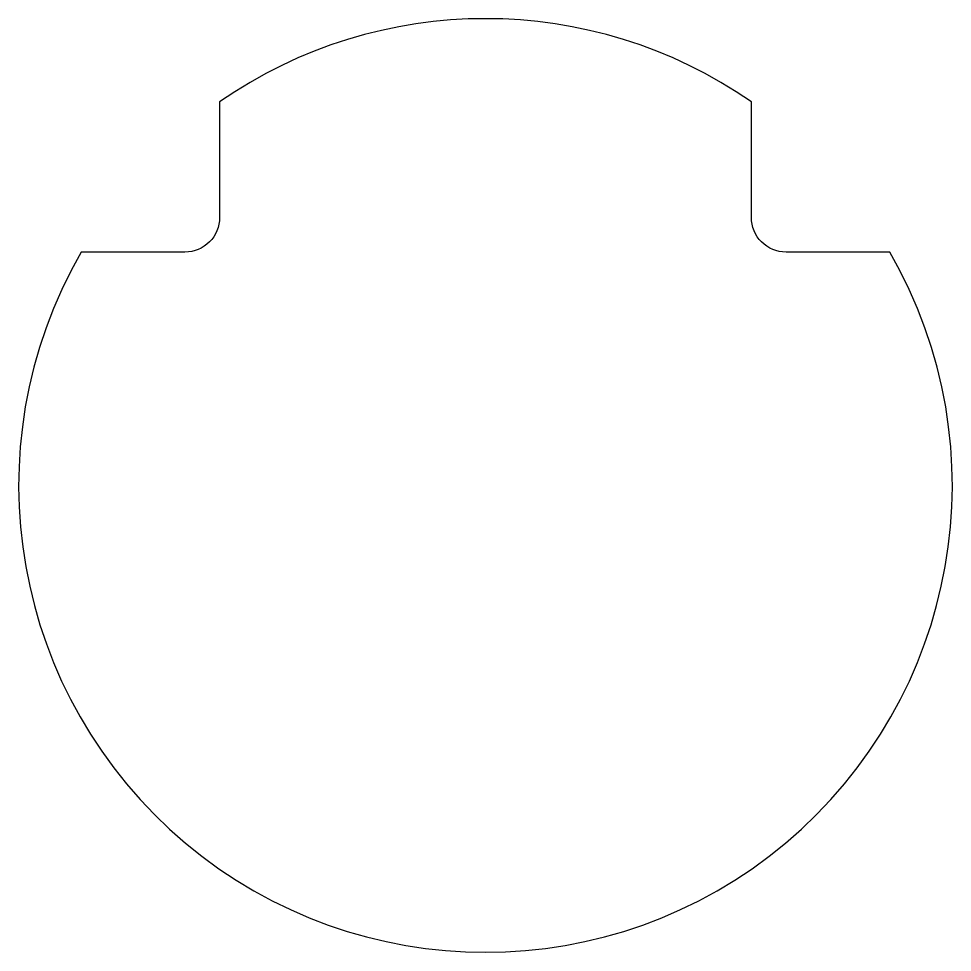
# Model space of a CAD drawing. Header units: millimetres. Extents: x -13.5 to 13.5, y -13.5 to 13.5.
import ezdxf

# ---------------------------------------------------------------- set-up
doc = ezdxf.new("R2010")
doc.units = ezdxf.units.MM
doc.layers.get('0').update_dxf_attribs({"linetype": 'CONTINUOUS'})

msp = doc.modelspace()

# ---------------------------------------------------------------- linework, layer by layer
msp.add_lwpolyline([(11.691, 6.75), (8.691, 6.75, -0.414214), (7.691, 7.75), (7.691, 11.095, 0.312723), (-7.691, 11.095), (-7.691, 7.75, -0.414214), (-8.691, 6.75), (-11.691, 6.75, 1.732051)], format="xyb", close=True)

doc.saveas('drawing.dxf')
